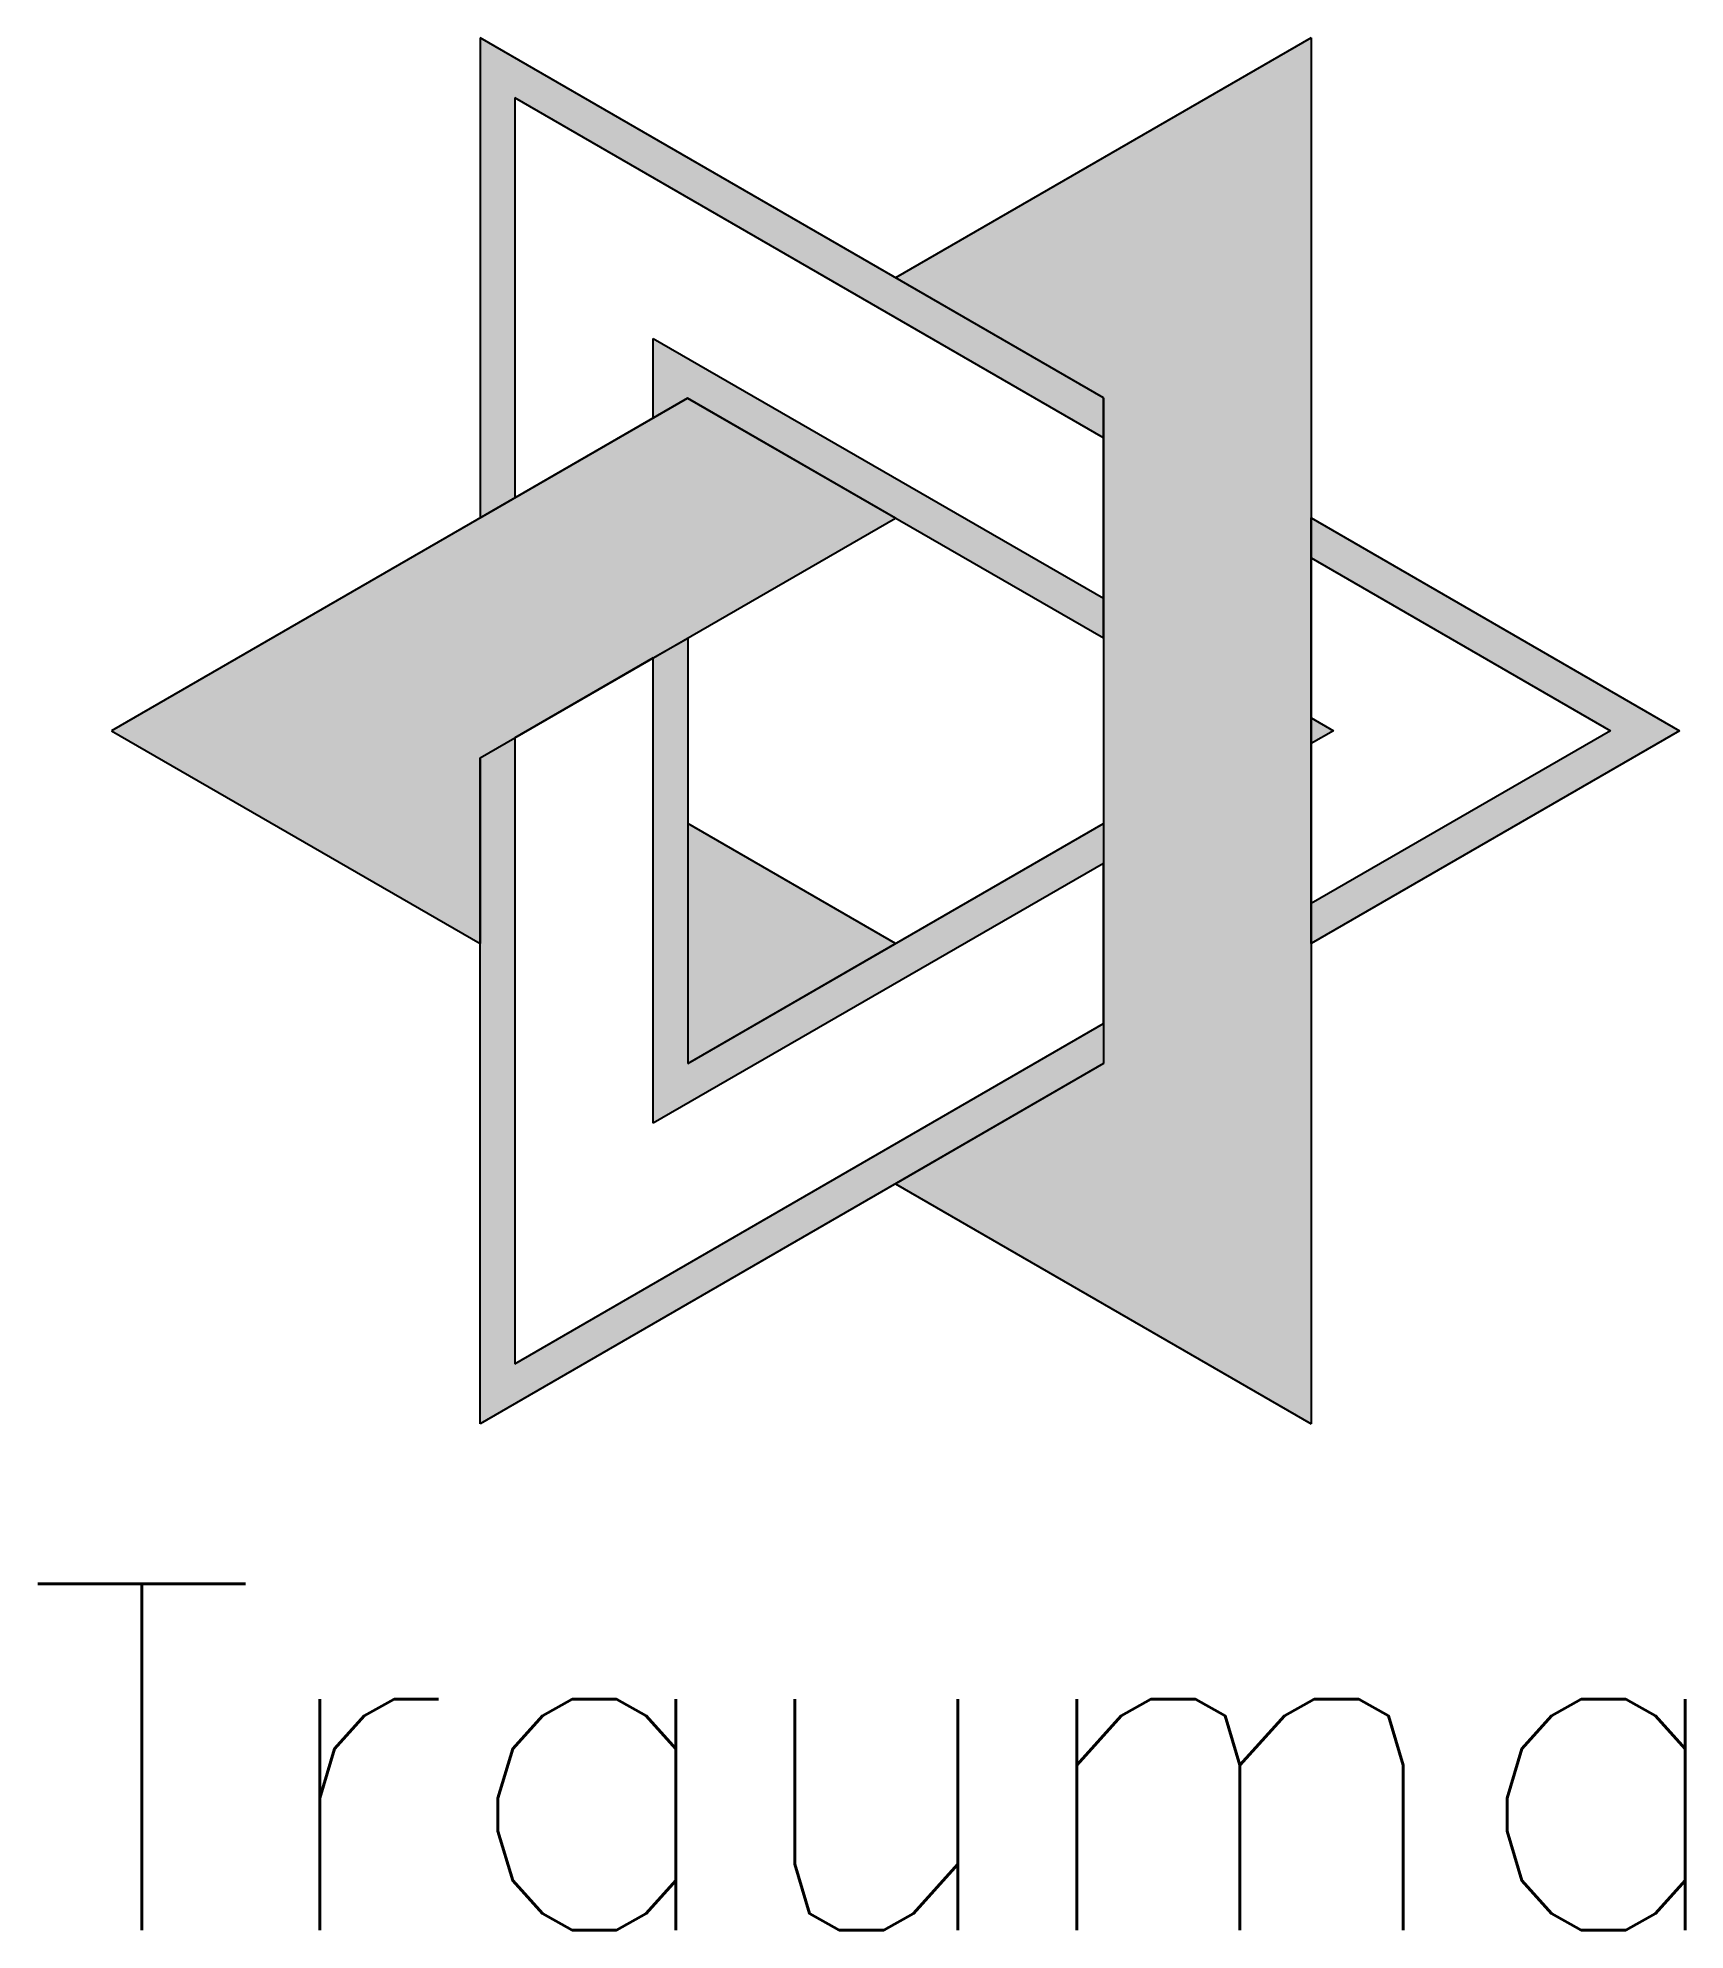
# Model space of a CAD drawing. Header units: millimetres. Extents: x 1116 to 1592, y 671 to 1217.
import ezdxf

# ---------------------------------------------------------------- set-up
doc = ezdxf.new("R2010")
doc.units = ezdxf.units.MM
doc.layers.add('1', color=5, linetype='Continuous')
doc.layers.add('2', color=6, linetype='Continuous')
doc.styles.add('Simplex_100', font='simplex.shx', dxfattribs={"height": 100})

msp = doc.modelspace()

# ---------------------------------------------------------------- hatches: boundary and pattern name
at = {"layer": '1'}
h = msp.add_hatch(color=256, dxfattribs=at)
h.dxf.hatch_style = 1
h.paths.add_polyline_path([(1484.1, 1217.43), (1364.1, 1148.15), (1424.1, 1113.5), (1424.1, 1044.21), (1424.1, 921.35), (1424.1, 921.35), (1424.1, 921.35), (1364.1, 886.71), (1484.1, 817.43)])
h = msp.add_hatch(color=256, dxfattribs=at)
h.dxf.hatch_style = 1
h.paths.add_polyline_path([(1304.03, 1113.47), (1137.69, 1017.43), (1244.1, 955.99), (1244.1, 1009.59), (1254.1, 1015.36), (1294.1, 1038.45), (1304.06, 1044.2), (1364.06, 1078.84)])
h = msp.add_hatch(color=256, dxfattribs=at)
h.dxf.hatch_style = 1
h.paths.add_polyline_path([(1304.08, 990.65), (1304.1, 921.35), (1364.1, 955.99)])
at = {"layer": '2'}
h = msp.add_hatch(color=256, dxfattribs=at)
h.dxf.hatch_style = 1
h.paths.add_polyline_path([(1254.1, 1200.11), (1424.1, 1101.96), (1424.1, 1113.5), (1244.1, 1217.43), (1244.1, 1078.87), (1254.1, 1084.64)])
h = msp.add_hatch(color=256, dxfattribs=at)
h.dxf.hatch_style = 1
h.paths.add_polyline_path([(1294.1, 1130.69), (1294.1, 1107.73), (1304.03, 1113.47), (1424.1, 1044.21), (1424.1, 1055.73)])
h = msp.add_hatch(color=256, dxfattribs=at)
h.dxf.hatch_style = 1
h.paths.add_polyline_path([(1484.1, 1078.87), (1484.1, 1067.32), (1570.51, 1017.43), (1484.1, 967.54), (1484.1, 955.99), (1590.51, 1017.43)])
h = msp.add_hatch(color=256, dxfattribs=at)
h.dxf.hatch_style = 1
h.paths.add_polyline_path([(1424.1, 979.15), (1424.1, 990.63), (1304.1, 921.35), (1304.06, 1044.2), (1294.1, 1038.45), (1294.1, 904.21)])
h = msp.add_hatch(color=256, dxfattribs=at)
h.dxf.hatch_style = 1
h.paths.add_polyline_path([(1484.1, 1021.13), (1484.1, 1013.73), (1490.51, 1017.43)], flags=17)
h = msp.add_hatch(color=256, dxfattribs=at)
h.dxf.hatch_style = 1
h.paths.add_polyline_path([(1254, 1015.27), (1244.1, 1009.58), (1244.1, 817.41), (1424.08, 921.42), (1424.08, 933.08), (1254.03, 834.89), (1254.03, 1015.3)])

# ---------------------------------------------------------------- linework, layer by layer
at = {"layer": '1'}
for p, q in [((1484.1, 1217.43), (1364.1, 1148.15)), ((1484.1, 1217.43), (1484.1, 817.43)), ((1424.1, 1113.5), (1364.1, 1148.15)), ((1304.03, 1113.47), (1137.69, 1017.43)), ((1364.06, 1078.84), (1304.03, 1113.47)), ((1424.1, 1113.5), (1424.1, 921.35)), ((1244.1, 1009.59), (1364.06, 1078.84)), ((1137.69, 1017.43), (1244.1, 955.99)), ((1244.1, 1009.59), (1244.1, 955.99)), ((1364.1, 955.99), (1304.08, 990.65)), ((1304.08, 990.65), (1304.1, 921.35)), ((1304.1, 921.35), (1364.1, 955.99)), ((1424.1, 921.35), (1364.1, 886.71)), ((1364.1, 886.71), (1484.1, 817.43))]:
    msp.add_line(p, q, dxfattribs=at)
msp.add_point((1417.31, 1117.43), dxfattribs=at)
at = {"layer": '2'}
for p, q in [((1424.1, 1113.5), (1244.1, 1217.43)), ((1244.1, 1217.43), (1244.1, 1078.87)), ((1424.1, 1101.96), (1254.1, 1200.11)), ((1254.1, 1200.11), (1254.1, 1084.64)), ((1294.1, 1107.73), (1294.1, 1130.69)), ((1294.1, 1130.69), (1424.1, 1055.73)), ((1244.1, 1078.87), (1304.03, 1113.47)), ((1304.03, 1113.47), (1424.1, 1044.21)), ((1424.1, 1044.21), (1424.1, 1113.5)), ((1484.1, 1078.87), (1590.51, 1017.43)), ((1484.1, 955.99), (1484.1, 1078.87)), ((1484.1, 1067.32), (1570.51, 1017.43)), ((1294.1, 1038.45), (1304.06, 1044.2)), ((1304.06, 1044.2), (1304.1, 921.35)), ((1294.1, 1038.45), (1254.1, 1015.36)), ((1294.1, 904.21), (1294.1, 1038.45)), ((1484.1, 1021.13), (1490.51, 1017.43)), ((1590.51, 1017.43), (1484.1, 955.99)), ((1570.51, 1017.43), (1484.1, 967.54)), ((1490.51, 1017.43), (1484.1, 1013.73)), ((1244.1, 1009.59), (1254.1, 1015.36)), ((1254.1, 1015.36), (1254.1, 834.75)), ((1244.1, 817.43), (1244.1, 1009.59)), ((1304.1, 921.35), (1424.1, 990.63)), ((1424.1, 990.63), (1424.1, 979.15)), ((1424.1, 979.15), (1294.1, 904.21)), ((1424.1, 932.9), (1424.1, 979.15)), ((1254.1, 834.75), (1424.1, 932.9)), ((1424.1, 932.9), (1424.1, 921.35)), ((1424.1, 921.35), (1244.1, 817.43))]:
    msp.add_line(p, q, dxfattribs=at)

# ---------------------------------------------------------------- texts
at = {"color": 4, "lineweight": 100, "insert": (1360.68, 721.25), "char_height": 100, "attachment_point": 5, "style": 'Simplex_100'}
msp.add_mtext_dynamic_manual_height_columns('Trauma', width=575.9475, gutter_width=500, heights=[155.76], dxfattribs=at)

doc.saveas('drawing.dxf')
